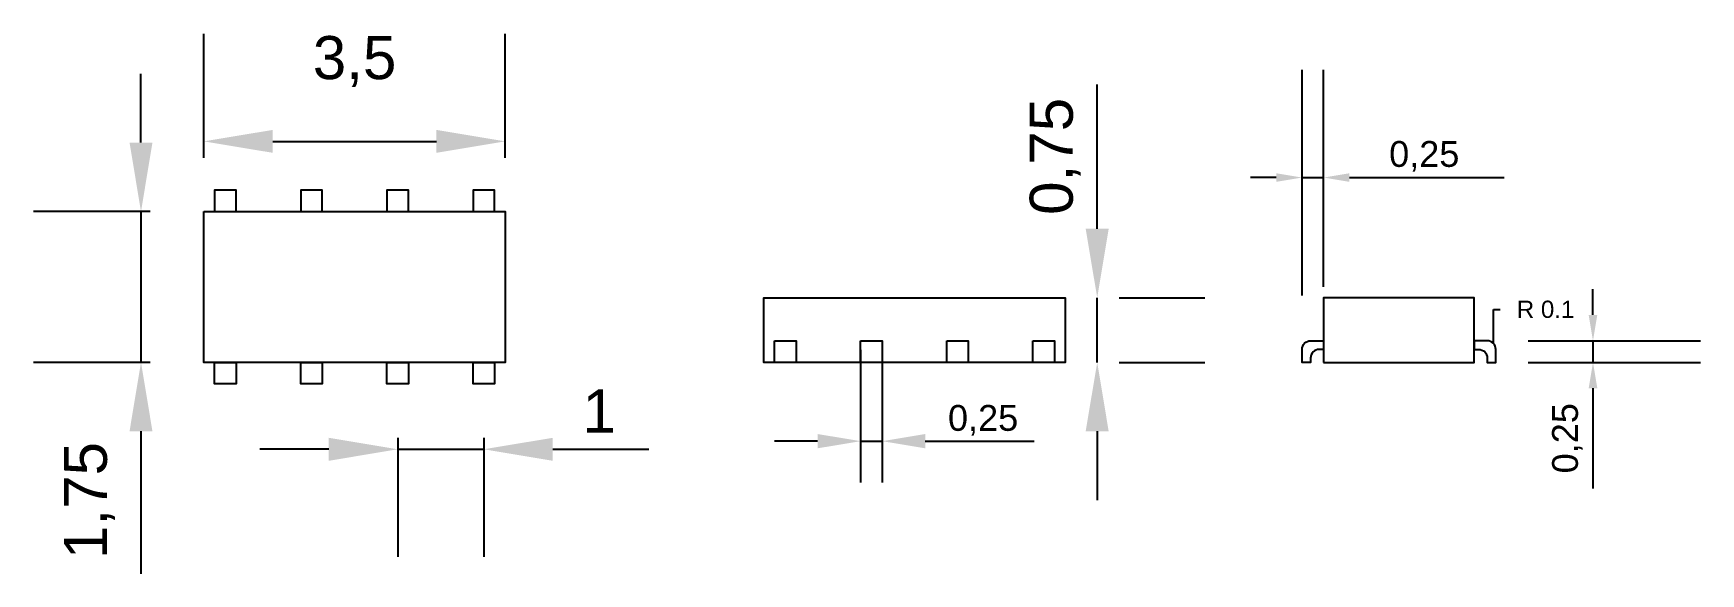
# Model space of a CAD drawing. Header units: millimetres. Extents: x 11.8 to 31.2, y 6.5 to 12.8.
import ezdxf

# ---------------------------------------------------------------- set-up
doc = ezdxf.new("R2010")
doc.units = ezdxf.units.MM
for name, color, linetype in [('Cote', 7, 'Continuous'), ('GroupedChip', 21, 'Continuous'), ('Pins', 9, 'Continuous')]:
    doc.layers.add(name, color=color, linetype=linetype)
doc.styles.get("Standard").update_dxf_attribs({"font": 'arial.ttf'})
doc.dimstyles.new('ISO-25', dxfattribs={"dimtxt": 0.5, "dimasz": 0.8, "dimexe": 1.25, "dimexo": 0.625, "dimtad": 1, "dimtxsty": 'Standard', "dimcen": 2.5, "dimadec": 0, "dimazin": 0, "dimtfac": 1, "dimtmove": 0, "dimatfit": 3, "dimfxl": 1, "dimarcsym": 0})

# ---------------------------------------------------------------- blocks, each defined once
blk = doc.blocks.new('*D2')
at = {"layer": 'Cote', "color": 0, "lineweight": -2, "transparency": 16777216}
for p, q in [((13.8, 11.37), (13.8, 12.81)), ((17.3, 11.37), (17.3, 12.81)), ((14.6, 11.56), (16.5, 11.56))]:
    blk.add_line(p, q, dxfattribs=at)
at = {"layer": 'Cote', "color": 0, "transparency": 16777216}
for points in [[(14.6, 11.693), (14.6, 11.427), (13.8, 11.56)], [(16.5, 11.693), (16.5, 11.427), (17.3, 11.56)]]:
    blk.add_solid(points, dxfattribs=at)
at = {"layer": 'Defpoints', "color": 0, "transparency": 16777216}
for p in [(17.3, 11.56), (13.8, 10.745), (17.3, 10.745)]:
    blk.add_point(p, dxfattribs=at)
at = {"layer": 'Cote', "color": 0, "transparency": 16777216, "insert": (15.55, 12.486), "char_height": 0.5, "attachment_point": 5}
blk.add_mtext('3,5', dxfattribs=at)

msp = doc.modelspace()

# ---------------------------------------------------------------- linework, layer by layer
at = {"layer": 'Cote'}
for p, q in [((26.55, 9.77), (26.55, 12.39)), ((26.8, 9.87), (26.8, 12.39)), ((13.07, 11.545), (13.07, 12.345)), ((24.172, 10.545), (24.172, 12.221)), ((26.25, 11.14), (25.95, 11.14)), ((26.55, 11.14), (26.8, 11.14)), ((27.1, 11.14), (28.896, 11.14)), ((13.175, 10.745), (11.82, 10.745)), ((13.07, 10.745), (13.07, 8.995)), ((24.172, 8.995), (24.172, 9.745)), ((24.425, 9.745), (25.422, 9.745)), ((29.928, 9.545), (29.928, 9.845)), ((21.425, 9.14), (21.425, 7.6)), ((21.675, 9.14), (21.675, 7.6)), ((29.175, 9.245), (31.178, 9.245)), ((29.928, 9.245), (29.928, 8.995)), ((13.175, 8.995), (11.82, 8.995)), ((24.425, 8.995), (25.422, 8.995)), ((29.175, 8.995), (31.178, 8.995)), ((29.928, 8.695), (29.928, 7.529)), ((13.07, 8.195), (13.07, 6.542)), ((24.172, 8.195), (24.172, 7.395)), ((15.25, 7.986), (14.45, 7.986)), ((16.05, 8.12), (16.05, 6.736)), ((16.05, 7.986), (17.05, 7.986)), ((17.05, 8.12), (17.05, 6.736)), ((17.85, 7.986), (18.967, 7.986)), ((20.925, 8.08), (20.425, 8.08)), ((21.425, 8.08), (21.675, 8.08)), ((22.175, 8.08), (23.441, 8.08))]:
    msp.add_line(p, q, dxfattribs=at)
at = {"layer": 'Cote', "linetype": 'ByBlock', "lineweight": -2}
msp.add_line((28.771, 9.609), (28.85, 9.609), dxfattribs=at)
msp.add_lwpolyline([(28.771, 9.216), (28.771, 9.609)], dxfattribs=at)
at = {"layer": 'Cote'}
for points in [[(12.937, 11.545), (13.203, 11.545), (13.07, 10.745)], [(26.25, 11.19), (26.25, 11.09), (26.55, 11.14)], [(27.1, 11.19), (27.1, 11.09), (26.8, 11.14)], [(24.038, 10.545), (24.305, 10.545), (24.172, 9.745)], [(29.878, 9.545), (29.978, 9.545), (29.928, 9.245)], [(12.937, 8.195), (13.203, 8.195), (13.07, 8.995)], [(24.038, 8.195), (24.305, 8.195), (24.172, 8.995)], [(29.878, 8.695), (29.978, 8.695), (29.928, 8.995)], [(20.925, 8.163), (20.925, 7.997), (21.425, 8.08)], [(22.175, 8.163), (22.175, 7.997), (21.675, 8.08)], [(15.25, 8.119), (15.25, 7.852), (16.05, 7.986)], [(17.85, 8.119), (17.85, 7.852), (17.05, 7.986)]]:
    msp.add_solid(points, dxfattribs=at)
at = {"layer": 'GroupedChip'}
for points in [[(13.8, 10.745), (17.3, 10.745), (17.3, 8.995), (13.8, 8.995)], [(23.3, 8.995), (22.8, 8.995), (22.3, 8.995), (21.8, 8.995), (21.3, 8.995), (20.8, 8.995), (20.3, 8.995), (20.3, 9.495), (20.3, 9.745), (23.8, 9.745), (23.8, 9.495), (23.8, 8.995)], [(26.8, 8.995), (28.55, 8.995), (28.55, 9.745), (26.8, 9.745)]]:
    msp.add_lwpolyline(points, close=True, dxfattribs=at)
at = {"layer": 'Pins'}
for points in [[(13.925, 10.745), (14.175, 10.745), (14.175, 10.995), (13.925, 10.995)], [(14.925, 10.745), (15.175, 10.745), (15.175, 10.995), (14.925, 10.995)], [(15.925, 10.745), (16.175, 10.745), (16.175, 10.995), (15.925, 10.995)], [(16.925, 10.745), (17.175, 10.745), (17.175, 10.995), (16.925, 10.995)], [(20.425, 9.245), (20.675, 9.245), (20.675, 8.995), (20.425, 8.995)], [(21.425, 9.245), (21.675, 9.245), (21.675, 8.995), (21.425, 8.995)], [(22.425, 9.245), (22.675, 9.245), (22.675, 8.995), (22.425, 8.995)], [(23.425, 9.245), (23.675, 9.245), (23.675, 8.995), (23.425, 8.995)], [(13.925, 8.995), (14.175, 8.995), (14.175, 8.745), (13.925, 8.745)], [(14.925, 8.995), (15.175, 8.995), (15.175, 8.745), (14.925, 8.745)], [(15.925, 8.995), (16.175, 8.995), (16.175, 8.745), (15.925, 8.745)], [(16.925, 8.995), (17.175, 8.995), (17.175, 8.745), (16.925, 8.745)]]:
    msp.add_lwpolyline(points, close=True, dxfattribs=at)
for points in [[(26.8, 9.145), (26.75, 9.145, 0.414214), (26.65, 9.045), (26.65, 8.995), (26.55, 8.995), (26.55, 9.145, -0.414214), (26.65, 9.245), (26.8, 9.245)], [(28.55, 9.145), (28.6, 9.145, -0.414214), (28.7, 9.045), (28.7, 8.995), (28.8, 8.995), (28.8, 9.145, 0.414214), (28.7, 9.245), (28.55, 9.245)]]:
    msp.add_lwpolyline(points, format="xyb", close=True, dxfattribs=at)

# ---------------------------------------------------------------- texts
at = {"layer": 'Cote', "char_height": 0.5, "attachment_point": 5, "rotation": 90}
for s, insert in [('0,75', (23.685, 11.386)), ('{\\H0.6x;0,25}', (29.631, 8.114)), ('1,75', (12.471, 7.391))]:
    msp.add_mtext(s, dxfattribs=dict(at, insert=insert))
at = {"layer": 'Cote'}
for s, insert, char_height, attachment_point in [('{\\H0.6x;0,25}', (27.969, 11.386), 0.5, 5), ('R 0.1', (29.044, 9.711), 0.2, 1), ('1', (18.391, 8.43), 0.5, 5), ('{\\H0.6x;0,25}', (22.847, 8.322), 0.5, 5)]:
    msp.add_mtext(s, dxfattribs=dict(at, insert=insert, char_height=char_height, attachment_point=attachment_point))

# ---------------------------------------------------------------- dimensions: what is measured, and where the dimension line sits
dim = msp.add_linear_dim(base=(17.3, 11.56), p1=(13.8, 10.745), p2=(17.3, 10.745), dimstyle='ISO-25', dxfattribs=at)
dim.commit()
dim.dimension.update_dxf_attribs({"geometry": '*D2', "text_midpoint": (15.55, 12.486)})

doc.saveas('drawing.dxf')
